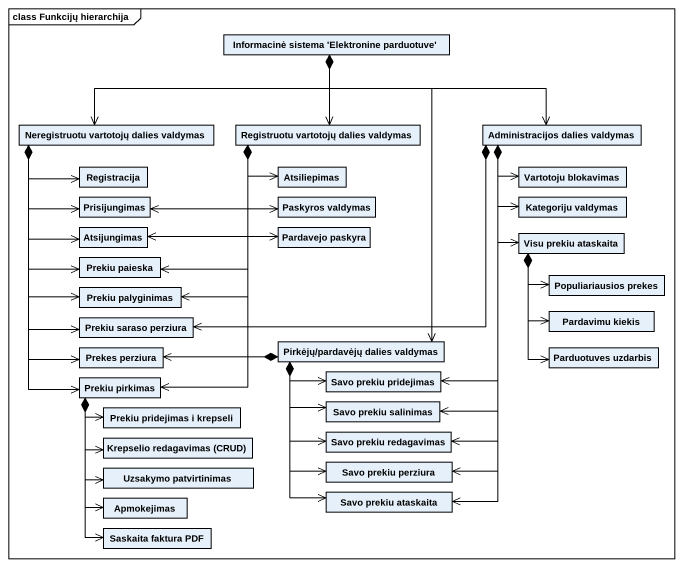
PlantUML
@startuml
mainframe class Funkcijų hierarchija
hide circle
hide empty members
class "Informacinė sistema 'Elektronine parduotuve'" as Informacinė_sistema
class "Neregistruotu vartotojų dalies valdymas" as Neregistruotu_vartotojų
class "Registruotu vartotojų dalies valdymas" as Registruotu_vartotojų
class "Administracijos dalies valdymas" as Administracijos_dalies
class Registracija
class Atsiliepimas
class "Vartotoju blokavimas" as Vartotoju_blokavimas
class Prisijungimas
class "Paskyros valdymas" as Paskyros_valdymas
class "Kategoriju valdymas" as Kategoriju_valdymas
class Atsijungimas
class "Prekiu paieska" as Prekiu_paieska
class "Pardavejo paskyra" as Pardavejo_paskyra
class "Visu prekiu ataskaita" as Visu_prekiu_ataskaita
class "Prekiu palyginimas" as Prekiu_palyginimas
class "Populiariausios prekes" as Populiariausios_prekes
class "Prekiu saraso perziura" as Prekiu_saraso_perziura
class "Pirkėjų/pardavėjų dalies valdymas" as Pirkėjų_pardavėjų_dalies
class "Pardavimu kiekis" as Pardavimu_kiekis
class "Prekiu pirkimas" as Prekiu_pirkimas
class "Prekes perziura" as Prekes_perziura
class "Savo prekiu pridejimas" as Savo_prekiu_pridejimas
class "Parduotuves uzdarbis" as Parduotuves_uzdarbis
class "Prekiu pridejimas i krepseli" as Prekiu_pridejimas_i_krepseli
class "Savo prekiu salinimas" as Savo_prekiu_salinimas
class "Krepselio redagavimas (CRUD)" as Krepselio_redagavimas_CRUD
class "Savo prekiu redagavimas" as Savo_prekiu_redagavimas
class "Uzsakymo patvirtinimas" as Uzsakymo_patvirtinimas
class "Savo prekiu perziura" as Savo_prekiu_perziura
class "Savo prekiu ataskaita" as Savo_prekiu_ataskaita
class Apmokejimas
class "Saskaita faktura PDF" as Saskaita_faktura_PDF
Informacinė_sistema *-left-> Neregistruotu_vartotojų
Informacinė_sistema *--> Registruotu_vartotojų
Informacinė_sistema *-right-> Administracijos_dalies
Informacinė_sistema *--> Pirkėjų_pardavėjų_dalies
Neregistruotu_vartotojų *--> Registracija
Neregistruotu_vartotojų *--> Prisijungimas
Neregistruotu_vartotojų *--> Atsijungimas
Neregistruotu_vartotojų *--> Prekiu_paieska
Neregistruotu_vartotojų *--> Prekiu_palyginimas
Neregistruotu_vartotojų *--> Prekiu_saraso_perziura
Neregistruotu_vartotojų *--> Prekiu_pirkimas
Neregistruotu_vartotojų *--> Prekes_perziura
Registruotu_vartotojų *--> Atsiliepimas
Registruotu_vartotojų *-left-> Prisijungimas
Registruotu_vartotojų *--> Paskyros_valdymas
Registruotu_vartotojų *-left-> Atsijungimas
Registruotu_vartotojų *--> Prekiu_paieska
Registruotu_vartotojų *--> Pardavejo_paskyra
Registruotu_vartotojų *--> Prekiu_palyginimas
Registruotu_vartotojų *--> Prekiu_saraso_perziura
Registruotu_vartotojų *--> Prekiu_pirkimas
Registruotu_vartotojų *--> Prekes_perziura
Administracijos_dalies *-left- Registruotu_vartotojų
Administracijos_dalies *--> Vartotoju_blokavimas
Administracijos_dalies *--> Kategoriju_valdymas
Administracijos_dalies *--> Visu_prekiu_ataskaita
Administracijos_dalies *--> Savo_prekiu_pridejimas
Administracijos_dalies *--> Savo_prekiu_salinimas
Administracijos_dalies *--> Savo_prekiu_redagavimas
Administracijos_dalies *--> Savo_prekiu_perziura
Administracijos_dalies *--> Savo_prekiu_ataskaita
Visu_prekiu_ataskaita *--> Populiariausios_prekes
Visu_prekiu_ataskaita *--> Pardavimu_kiekis
Visu_prekiu_ataskaita *--> Parduotuves_uzdarbis
Pirkėjų_pardavėjų_dalies *-up- Registruotu_vartotojų
Pirkėjų_pardavėjų_dalies *--> Savo_prekiu_pridejimas
Pirkėjų_pardavėjų_dalies *--> Savo_prekiu_salinimas
Pirkėjų_pardavėjų_dalies *--> Savo_prekiu_redagavimas
Pirkėjų_pardavėjų_dalies *--> Savo_prekiu_perziura
Pirkėjų_pardavėjų_dalies *--> Savo_prekiu_ataskaita
Prekiu_pirkimas *-right-> Prekiu_pridejimas_i_krepseli
Prekiu_pirkimas *--> Krepselio_redagavimas_CRUD
Prekiu_pirkimas *--> Uzsakymo_patvirtinimas
Prekiu_pirkimas *--> Apmokejimas
Prekiu_pirkimas *--> Saskaita_faktura_PDF
@enduml
